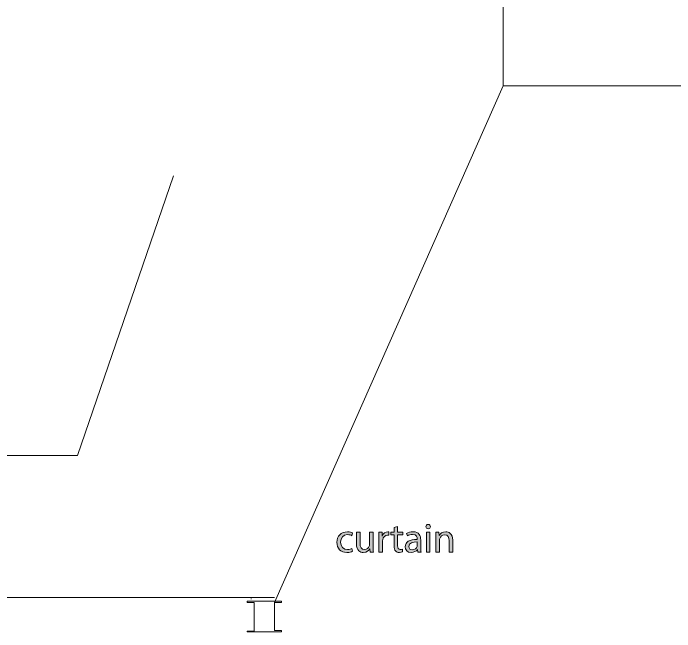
# Model space of a CAD drawing. Header units: centimetres. Extents: x -16.81 to -14.54, y 1.61 to 2.77.
# Drawn here: x -16.3835 to -16.1405, y 1.9488 to 2.176 of the extents above; entities that cross this region are included whole.
import ezdxf

# ---------------------------------------------------------------- set-up
doc = ezdxf.new("R2010")
doc.units = ezdxf.units.CM
doc.header["$MEASUREMENT"] = 0
doc.linetypes.add('AI-Linetype-1', pattern=[0.352778, 0.176389, -0.176389])
doc.linetypes.add('AI-Linetype-2', pattern=[0.352778, 0.176389, -0.176389])
doc.layers.get('0').update_dxf_attribs({"lineweight": 0})
doc.layers.add('EXP COTA', color=7, linetype='Continuous', lineweight=0)

# ---------------------------------------------------------------- blocks, each defined once
blk = doc.blocks.new('Block_13')
at = {"true_color": 0x000000, "transparency": 33554687}
h = blk.add_hatch(color=18, dxfattribs=at)
h.dxf.hatch_style = 2
edge = h.paths.add_edge_path()
edge.add_spline(control_points=[(-16.2423, 1.98744), (-16.2423, 1.98744), (-16.2423, 1.98534), (-16.2423, 1.98534), (-16.2423, 1.98534), (-16.2404, 1.98534), (-16.2404, 1.98534), (-16.2404, 1.98534), (-16.2404, 1.98431), (-16.2404, 1.98431), (-16.2404, 1.98431), (-16.2423, 1.98431), (-16.2423, 1.98431), (-16.2423, 1.98431), (-16.2423, 1.98038), (-16.2423, 1.98038), (-16.2423, 1.97948), (-16.24206, 1.97897), (-16.24132, 1.97897), (-16.24096, 1.97897), (-16.24071, 1.979), (-16.24054, 1.97907), (-16.24054, 1.97907), (-16.24047, 1.97807), (-16.24047, 1.97807), (-16.24073, 1.97797), (-16.24114, 1.9779), (-16.24166, 1.9779), (-16.24228, 1.9779), (-16.24278, 1.97807), (-16.24309, 1.97845), (-16.24347, 1.97883), (-16.24361, 1.97948), (-16.24361, 1.98034), (-16.24361, 1.98034), (-16.24361, 1.98431), (-16.24361, 1.98431), (-16.24361, 1.98431), (-16.24473, 1.98431), (-16.24473, 1.98431), (-16.24473, 1.98431), (-16.24473, 1.98534), (-16.24473, 1.98534), (-16.24473, 1.98534), (-16.24361, 1.98534), (-16.24361, 1.98534), (-16.24361, 1.98534), (-16.24361, 1.98706), (-16.24361, 1.98706), (-16.24361, 1.98706), (-16.2423, 1.98744), (-16.2423, 1.98744)], knot_values=[0, 0, 0, 0, 1, 1, 1, 2, 2, 2, 3, 3, 3, 4, 4, 4, 5, 5, 5, 6, 6, 6, 7, 7, 7, 8, 8, 8, 9, 9, 9, 10, 10, 10, 11, 11, 11, 12, 12, 12, 13, 13, 13, 14, 14, 14, 15, 15, 15, 16, 16, 16, 17, 17, 17, 17], degree=3, periodic=0)
h = blk.add_hatch(color=18, dxfattribs=at)
h.dxf.hatch_style = 2
edge = h.paths.add_edge_path()
edge.add_spline(control_points=[(-16.23174, 1.97804), (-16.23174, 1.97804), (-16.23174, 1.98534), (-16.23174, 1.98534), (-16.23174, 1.98534), (-16.23041, 1.98534), (-16.23041, 1.98534), (-16.23041, 1.98534), (-16.23041, 1.97804), (-16.23041, 1.97804), (-16.23041, 1.97804), (-16.23174, 1.97804), (-16.23174, 1.97804)], knot_values=[0, 0, 0, 0, 1, 1, 1, 2, 2, 2, 3, 3, 3, 4, 4, 4, 4], degree=3, periodic=0)
edge = h.paths.add_edge_path()
edge.add_spline(control_points=[(-16.23026, 1.98737), (-16.23024, 1.98692), (-16.23059, 1.98658), (-16.2311, 1.98658), (-16.23158, 1.98658), (-16.23191, 1.98692), (-16.23191, 1.98737), (-16.23191, 1.98785), (-16.23157, 1.9882), (-16.23109, 1.9882), (-16.23059, 1.9882), (-16.23026, 1.98785), (-16.23026, 1.98737)], knot_values=[0, 0, 0, 0, 1, 1, 1, 2, 2, 2, 3, 3, 3, 4, 4, 4, 4], degree=3, periodic=0)
h = blk.add_hatch(color=18, dxfattribs=at)
h.dxf.hatch_style = 2
edge = h.paths.add_edge_path()
edge.add_spline(control_points=[(-16.25887, 1.97831), (-16.25921, 1.97814), (-16.25999, 1.9779), (-16.26097, 1.9779), (-16.26318, 1.9779), (-16.26461, 1.97938), (-16.26461, 1.98162), (-16.26461, 1.98386), (-16.26307, 1.98548), (-16.26068, 1.98548), (-16.2599, 1.98548), (-16.25921, 1.98527), (-16.25884, 1.9851), (-16.25884, 1.9851), (-16.25915, 1.98406), (-16.25915, 1.98406), (-16.25946, 1.98427), (-16.25995, 1.98444), (-16.26068, 1.98444), (-16.26235, 1.98444), (-16.26326, 1.9832), (-16.26326, 1.98165), (-16.26326, 1.97997), (-16.26218, 1.97893), (-16.26073, 1.97893), (-16.25997, 1.97893), (-16.25947, 1.97914), (-16.25909, 1.97931), (-16.25909, 1.97931), (-16.25887, 1.97831), (-16.25887, 1.97831)], knot_values=[0, 0, 0, 0, 1, 1, 1, 2, 2, 2, 3, 3, 3, 4, 4, 4, 5, 5, 5, 6, 6, 6, 7, 7, 7, 8, 8, 8, 9, 9, 9, 10, 10, 10, 10], degree=3, periodic=0)
h = blk.add_hatch(color=18, dxfattribs=at)
h.dxf.hatch_style = 2
edge = h.paths.add_edge_path()
edge.add_spline(control_points=[(-16.25127, 1.98003), (-16.25127, 1.97928), (-16.25126, 1.97862), (-16.2512, 1.97804), (-16.2512, 1.97804), (-16.25239, 1.97804), (-16.25239, 1.97804), (-16.25239, 1.97804), (-16.25246, 1.97924), (-16.25246, 1.97924), (-16.25246, 1.97924), (-16.2525, 1.97924), (-16.2525, 1.97924), (-16.25284, 1.97866), (-16.2536, 1.97786), (-16.25491, 1.97786), (-16.25604, 1.97786), (-16.25742, 1.97852), (-16.25742, 1.98107), (-16.25742, 1.98107), (-16.25742, 1.98534), (-16.25742, 1.98534), (-16.25742, 1.98534), (-16.2561, 1.98534), (-16.2561, 1.98534), (-16.2561, 1.98534), (-16.2561, 1.98127), (-16.2561, 1.98127), (-16.2561, 1.9799), (-16.25567, 1.97897), (-16.25446, 1.97897), (-16.25358, 1.97897), (-16.25296, 1.97959), (-16.25272, 1.98017), (-16.25263, 1.98038), (-16.2526, 1.98062), (-16.2526, 1.98086), (-16.2526, 1.98086), (-16.2526, 1.98534), (-16.2526, 1.98534), (-16.2526, 1.98534), (-16.25127, 1.98534), (-16.25127, 1.98534), (-16.25127, 1.98534), (-16.25127, 1.98003), (-16.25127, 1.98003)], knot_values=[0, 0, 0, 0, 1, 1, 1, 2, 2, 2, 3, 3, 3, 4, 4, 4, 5, 5, 5, 6, 6, 6, 7, 7, 7, 8, 8, 8, 9, 9, 9, 10, 10, 10, 11, 11, 11, 12, 12, 12, 13, 13, 13, 14, 14, 14, 15, 15, 15, 15], degree=3, periodic=0)
h = blk.add_hatch(color=18, dxfattribs=at)
h.dxf.hatch_style = 2
edge = h.paths.add_edge_path()
edge.add_spline(control_points=[(-16.24914, 1.98307), (-16.24914, 1.98393), (-16.24915, 1.98465), (-16.24921, 1.98534), (-16.24921, 1.98534), (-16.24803, 1.98534), (-16.24803, 1.98534), (-16.24803, 1.98534), (-16.248, 1.98389), (-16.248, 1.98389), (-16.248, 1.98389), (-16.24793, 1.98389), (-16.24793, 1.98389), (-16.2476, 1.98489), (-16.24681, 1.98551), (-16.24592, 1.98551), (-16.24576, 1.98551), (-16.24566, 1.98548), (-16.24554, 1.98544), (-16.24554, 1.98544), (-16.24554, 1.9842), (-16.24554, 1.9842), (-16.24568, 1.98424), (-16.24581, 1.98424), (-16.24599, 1.98424), (-16.24692, 1.98424), (-16.24759, 1.98355), (-16.24778, 1.98255), (-16.24779, 1.98238), (-16.24783, 1.98214), (-16.24783, 1.98193), (-16.24783, 1.98193), (-16.24783, 1.97804), (-16.24783, 1.97804), (-16.24783, 1.97804), (-16.24914, 1.97804), (-16.24914, 1.97804), (-16.24914, 1.97804), (-16.24914, 1.98307), (-16.24914, 1.98307)], knot_values=[0, 0, 0, 0, 1, 1, 1, 2, 2, 2, 3, 3, 3, 4, 4, 4, 5, 5, 5, 6, 6, 6, 7, 7, 7, 8, 8, 8, 9, 9, 9, 10, 10, 10, 11, 11, 11, 12, 12, 12, 13, 13, 13, 13], degree=3, periodic=0)
h = blk.add_hatch(color=18, dxfattribs=at)
h.dxf.hatch_style = 2
edge = h.paths.add_edge_path()
edge.add_spline(control_points=[(-16.2351, 1.98176), (-16.23655, 1.98179), (-16.23818, 1.98155), (-16.23818, 1.9801), (-16.23818, 1.97924), (-16.23761, 1.97886), (-16.23694, 1.97886), (-16.23599, 1.97886), (-16.23539, 1.97945), (-16.23517, 1.98007), (-16.23513, 1.98021), (-16.2351, 1.98034), (-16.2351, 1.98048), (-16.2351, 1.98048), (-16.2351, 1.98176), (-16.2351, 1.98176)], knot_values=[0, 0, 0, 0, 1, 1, 1, 2, 2, 2, 3, 3, 3, 4, 4, 4, 5, 5, 5, 5], degree=3, periodic=0)
edge = h.paths.add_edge_path()
edge.add_spline(control_points=[(-16.23491, 1.97804), (-16.23491, 1.97804), (-16.23501, 1.97897), (-16.23501, 1.97897), (-16.23501, 1.97897), (-16.23505, 1.97897), (-16.23505, 1.97897), (-16.23546, 1.97838), (-16.23624, 1.97786), (-16.23729, 1.97786), (-16.23877, 1.97786), (-16.23951, 1.9789), (-16.23951, 1.97997), (-16.23951, 1.98172), (-16.23794, 1.98269), (-16.23513, 1.98269), (-16.23513, 1.98269), (-16.23513, 1.98282), (-16.23513, 1.98282), (-16.23513, 1.98344), (-16.23529, 1.98451), (-16.23679, 1.98451), (-16.23746, 1.98451), (-16.23816, 1.98431), (-16.23868, 1.98396), (-16.23868, 1.98396), (-16.23899, 1.98486), (-16.23899, 1.98486), (-16.23839, 1.98524), (-16.23751, 1.98551), (-16.2366, 1.98551), (-16.23436, 1.98551), (-16.23382, 1.98396), (-16.23382, 1.98251), (-16.23382, 1.98251), (-16.23382, 1.97979), (-16.23382, 1.97979), (-16.23382, 1.97914), (-16.23379, 1.97852), (-16.2337, 1.97804), (-16.2337, 1.97804), (-16.23491, 1.97804), (-16.23491, 1.97804)], knot_values=[0, 0, 0, 0, 1, 1, 1, 2, 2, 2, 3, 3, 3, 4, 4, 4, 5, 5, 5, 6, 6, 6, 7, 7, 7, 8, 8, 8, 9, 9, 9, 10, 10, 10, 11, 11, 11, 12, 12, 12, 13, 13, 13, 14, 14, 14, 14], degree=3, periodic=0)
h = blk.add_hatch(color=18, dxfattribs=at)
h.dxf.hatch_style = 2
edge = h.paths.add_edge_path()
edge.add_spline(control_points=[(-16.22824, 1.98334), (-16.22824, 1.9841), (-16.22826, 1.98472), (-16.22831, 1.98534), (-16.22831, 1.98534), (-16.22712, 1.98534), (-16.22712, 1.98534), (-16.22712, 1.98534), (-16.22705, 1.98413), (-16.22705, 1.98413), (-16.22705, 1.98413), (-16.22702, 1.98413), (-16.22702, 1.98413), (-16.22666, 1.98482), (-16.22581, 1.98551), (-16.22461, 1.98551), (-16.22361, 1.98551), (-16.22204, 1.98489), (-16.22204, 1.98238), (-16.22204, 1.98238), (-16.22204, 1.97804), (-16.22204, 1.97804), (-16.22204, 1.97804), (-16.22337, 1.97804), (-16.22337, 1.97804), (-16.22337, 1.97804), (-16.22337, 1.98224), (-16.22337, 1.98224), (-16.22337, 1.98341), (-16.2238, 1.98441), (-16.22506, 1.98441), (-16.22592, 1.98441), (-16.22661, 1.98379), (-16.22683, 1.98303), (-16.22688, 1.98286), (-16.22692, 1.98265), (-16.22692, 1.98241), (-16.22692, 1.98241), (-16.22692, 1.97804), (-16.22692, 1.97804), (-16.22692, 1.97804), (-16.22824, 1.97804), (-16.22824, 1.97804), (-16.22824, 1.97804), (-16.22824, 1.98334), (-16.22824, 1.98334)], knot_values=[0, 0, 0, 0, 1, 1, 1, 2, 2, 2, 3, 3, 3, 4, 4, 4, 5, 5, 5, 6, 6, 6, 7, 7, 7, 8, 8, 8, 9, 9, 9, 10, 10, 10, 11, 11, 11, 12, 12, 12, 13, 13, 13, 14, 14, 14, 15, 15, 15, 15], degree=3, periodic=0)
for points, knots in [([(-16.2423, 1.98744), (-16.2423, 1.98744), (-16.2423, 1.98534), (-16.2423, 1.98534), (-16.2423, 1.98534), (-16.2404, 1.98534), (-16.2404, 1.98534), (-16.2404, 1.98534), (-16.2404, 1.98431), (-16.2404, 1.98431), (-16.2404, 1.98431), (-16.2423, 1.98431), (-16.2423, 1.98431), (-16.2423, 1.98431), (-16.2423, 1.98038), (-16.2423, 1.98038), (-16.2423, 1.97948), (-16.24206, 1.97897), (-16.24132, 1.97897), (-16.24096, 1.97897), (-16.24071, 1.979), (-16.24054, 1.97907), (-16.24054, 1.97907), (-16.24047, 1.97807), (-16.24047, 1.97807), (-16.24073, 1.97797), (-16.24114, 1.9779), (-16.24166, 1.9779), (-16.24228, 1.9779), (-16.24278, 1.97807), (-16.24309, 1.97845), (-16.24347, 1.97883), (-16.24361, 1.97948), (-16.24361, 1.98034), (-16.24361, 1.98034), (-16.24361, 1.98431), (-16.24361, 1.98431), (-16.24361, 1.98431), (-16.24473, 1.98431), (-16.24473, 1.98431), (-16.24473, 1.98431), (-16.24473, 1.98534), (-16.24473, 1.98534), (-16.24473, 1.98534), (-16.24361, 1.98534), (-16.24361, 1.98534), (-16.24361, 1.98534), (-16.24361, 1.98706), (-16.24361, 1.98706), (-16.24361, 1.98706), (-16.2423, 1.98744), (-16.2423, 1.98744)], [0, 0, 0, 0, 1, 1, 1, 2, 2, 2, 3, 3, 3, 4, 4, 4, 5, 5, 5, 6, 6, 6, 7, 7, 7, 8, 8, 8, 9, 9, 9, 10, 10, 10, 11, 11, 11, 12, 12, 12, 13, 13, 13, 14, 14, 14, 15, 15, 15, 16, 16, 16, 17, 17, 17, 17]), ([(-16.23026, 1.98737), (-16.23024, 1.98692), (-16.23059, 1.98658), (-16.2311, 1.98658), (-16.23158, 1.98658), (-16.23191, 1.98692), (-16.23191, 1.98737), (-16.23191, 1.98785), (-16.23157, 1.9882), (-16.23109, 1.9882), (-16.23059, 1.9882), (-16.23026, 1.98785), (-16.23026, 1.98737)], [0, 0, 0, 0, 1, 1, 1, 2, 2, 2, 3, 3, 3, 4, 4, 4, 4]), ([(-16.25887, 1.97831), (-16.25921, 1.97814), (-16.25999, 1.9779), (-16.26097, 1.9779), (-16.26318, 1.9779), (-16.26461, 1.97938), (-16.26461, 1.98162), (-16.26461, 1.98386), (-16.26307, 1.98548), (-16.26068, 1.98548), (-16.2599, 1.98548), (-16.25921, 1.98527), (-16.25884, 1.9851), (-16.25884, 1.9851), (-16.25915, 1.98406), (-16.25915, 1.98406), (-16.25946, 1.98427), (-16.25995, 1.98444), (-16.26068, 1.98444), (-16.26235, 1.98444), (-16.26326, 1.9832), (-16.26326, 1.98165), (-16.26326, 1.97997), (-16.26218, 1.97893), (-16.26073, 1.97893), (-16.25997, 1.97893), (-16.25947, 1.97914), (-16.25909, 1.97931), (-16.25909, 1.97931), (-16.25887, 1.97831), (-16.25887, 1.97831)], [0, 0, 0, 0, 1, 1, 1, 2, 2, 2, 3, 3, 3, 4, 4, 4, 5, 5, 5, 6, 6, 6, 7, 7, 7, 8, 8, 8, 9, 9, 9, 10, 10, 10, 10]), ([(-16.25127, 1.98003), (-16.25127, 1.97928), (-16.25126, 1.97862), (-16.2512, 1.97804), (-16.2512, 1.97804), (-16.25239, 1.97804), (-16.25239, 1.97804), (-16.25239, 1.97804), (-16.25246, 1.97924), (-16.25246, 1.97924), (-16.25246, 1.97924), (-16.2525, 1.97924), (-16.2525, 1.97924), (-16.25284, 1.97866), (-16.2536, 1.97786), (-16.25491, 1.97786), (-16.25604, 1.97786), (-16.25742, 1.97852), (-16.25742, 1.98107), (-16.25742, 1.98107), (-16.25742, 1.98534), (-16.25742, 1.98534), (-16.25742, 1.98534), (-16.2561, 1.98534), (-16.2561, 1.98534), (-16.2561, 1.98534), (-16.2561, 1.98127), (-16.2561, 1.98127), (-16.2561, 1.9799), (-16.25567, 1.97897), (-16.25446, 1.97897), (-16.25358, 1.97897), (-16.25296, 1.97959), (-16.25272, 1.98017), (-16.25263, 1.98038), (-16.2526, 1.98062), (-16.2526, 1.98086), (-16.2526, 1.98086), (-16.2526, 1.98534), (-16.2526, 1.98534), (-16.2526, 1.98534), (-16.25127, 1.98534), (-16.25127, 1.98534), (-16.25127, 1.98534), (-16.25127, 1.98003), (-16.25127, 1.98003)], [0, 0, 0, 0, 1, 1, 1, 2, 2, 2, 3, 3, 3, 4, 4, 4, 5, 5, 5, 6, 6, 6, 7, 7, 7, 8, 8, 8, 9, 9, 9, 10, 10, 10, 11, 11, 11, 12, 12, 12, 13, 13, 13, 14, 14, 14, 15, 15, 15, 15]), ([(-16.24914, 1.98307), (-16.24914, 1.98393), (-16.24915, 1.98465), (-16.24921, 1.98534), (-16.24921, 1.98534), (-16.24803, 1.98534), (-16.24803, 1.98534), (-16.24803, 1.98534), (-16.248, 1.98389), (-16.248, 1.98389), (-16.248, 1.98389), (-16.24793, 1.98389), (-16.24793, 1.98389), (-16.2476, 1.98489), (-16.24681, 1.98551), (-16.24592, 1.98551), (-16.24576, 1.98551), (-16.24566, 1.98548), (-16.24554, 1.98544), (-16.24554, 1.98544), (-16.24554, 1.9842), (-16.24554, 1.9842), (-16.24568, 1.98424), (-16.24581, 1.98424), (-16.24599, 1.98424), (-16.24692, 1.98424), (-16.24759, 1.98355), (-16.24778, 1.98255), (-16.24779, 1.98238), (-16.24783, 1.98214), (-16.24783, 1.98193), (-16.24783, 1.98193), (-16.24783, 1.97804), (-16.24783, 1.97804), (-16.24783, 1.97804), (-16.24914, 1.97804), (-16.24914, 1.97804), (-16.24914, 1.97804), (-16.24914, 1.98307), (-16.24914, 1.98307)], [0, 0, 0, 0, 1, 1, 1, 2, 2, 2, 3, 3, 3, 4, 4, 4, 5, 5, 5, 6, 6, 6, 7, 7, 7, 8, 8, 8, 9, 9, 9, 10, 10, 10, 11, 11, 11, 12, 12, 12, 13, 13, 13, 13]), ([(-16.23491, 1.97804), (-16.23491, 1.97804), (-16.23501, 1.97897), (-16.23501, 1.97897), (-16.23501, 1.97897), (-16.23505, 1.97897), (-16.23505, 1.97897), (-16.23546, 1.97838), (-16.23624, 1.97786), (-16.23729, 1.97786), (-16.23877, 1.97786), (-16.23951, 1.9789), (-16.23951, 1.97997), (-16.23951, 1.98172), (-16.23794, 1.98269), (-16.23513, 1.98269), (-16.23513, 1.98269), (-16.23513, 1.98282), (-16.23513, 1.98282), (-16.23513, 1.98344), (-16.23529, 1.98451), (-16.23679, 1.98451), (-16.23746, 1.98451), (-16.23816, 1.98431), (-16.23868, 1.98396), (-16.23868, 1.98396), (-16.23899, 1.98486), (-16.23899, 1.98486), (-16.23839, 1.98524), (-16.23751, 1.98551), (-16.2366, 1.98551), (-16.23436, 1.98551), (-16.23382, 1.98396), (-16.23382, 1.98251), (-16.23382, 1.98251), (-16.23382, 1.97979), (-16.23382, 1.97979), (-16.23382, 1.97914), (-16.23379, 1.97852), (-16.2337, 1.97804), (-16.2337, 1.97804), (-16.23491, 1.97804), (-16.23491, 1.97804)], [0, 0, 0, 0, 1, 1, 1, 2, 2, 2, 3, 3, 3, 4, 4, 4, 5, 5, 5, 6, 6, 6, 7, 7, 7, 8, 8, 8, 9, 9, 9, 10, 10, 10, 11, 11, 11, 12, 12, 12, 13, 13, 13, 14, 14, 14, 14]), ([(-16.23174, 1.97804), (-16.23174, 1.97804), (-16.23174, 1.98534), (-16.23174, 1.98534), (-16.23174, 1.98534), (-16.23041, 1.98534), (-16.23041, 1.98534), (-16.23041, 1.98534), (-16.23041, 1.97804), (-16.23041, 1.97804), (-16.23041, 1.97804), (-16.23174, 1.97804), (-16.23174, 1.97804)], [0, 0, 0, 0, 1, 1, 1, 2, 2, 2, 3, 3, 3, 4, 4, 4, 4]), ([(-16.22824, 1.98334), (-16.22824, 1.9841), (-16.22826, 1.98472), (-16.22831, 1.98534), (-16.22831, 1.98534), (-16.22712, 1.98534), (-16.22712, 1.98534), (-16.22712, 1.98534), (-16.22705, 1.98413), (-16.22705, 1.98413), (-16.22705, 1.98413), (-16.22702, 1.98413), (-16.22702, 1.98413), (-16.22666, 1.98482), (-16.22581, 1.98551), (-16.22461, 1.98551), (-16.22361, 1.98551), (-16.22204, 1.98489), (-16.22204, 1.98238), (-16.22204, 1.98238), (-16.22204, 1.97804), (-16.22204, 1.97804), (-16.22204, 1.97804), (-16.22337, 1.97804), (-16.22337, 1.97804), (-16.22337, 1.97804), (-16.22337, 1.98224), (-16.22337, 1.98224), (-16.22337, 1.98341), (-16.2238, 1.98441), (-16.22506, 1.98441), (-16.22592, 1.98441), (-16.22661, 1.98379), (-16.22683, 1.98303), (-16.22688, 1.98286), (-16.22692, 1.98265), (-16.22692, 1.98241), (-16.22692, 1.98241), (-16.22692, 1.97804), (-16.22692, 1.97804), (-16.22692, 1.97804), (-16.22824, 1.97804), (-16.22824, 1.97804), (-16.22824, 1.97804), (-16.22824, 1.98334), (-16.22824, 1.98334)], [0, 0, 0, 0, 1, 1, 1, 2, 2, 2, 3, 3, 3, 4, 4, 4, 5, 5, 5, 6, 6, 6, 7, 7, 7, 8, 8, 8, 9, 9, 9, 10, 10, 10, 11, 11, 11, 12, 12, 12, 13, 13, 13, 14, 14, 14, 15, 15, 15, 15]), ([(-16.2351, 1.98176), (-16.23655, 1.98179), (-16.23818, 1.98155), (-16.23818, 1.9801), (-16.23818, 1.97924), (-16.23761, 1.97886), (-16.23694, 1.97886), (-16.23599, 1.97886), (-16.23539, 1.97945), (-16.23517, 1.98007), (-16.23513, 1.98021), (-16.2351, 1.98034), (-16.2351, 1.98048), (-16.2351, 1.98048), (-16.2351, 1.98176), (-16.2351, 1.98176)], [0, 0, 0, 0, 1, 1, 1, 2, 2, 2, 3, 3, 3, 4, 4, 4, 5, 5, 5, 5])]:
    blk.add_open_spline(points, degree=3, knots=knots)
blk = doc.blocks.new('Block_12')
blk.add_blockref('Block_13', (0, 0))

msp = doc.modelspace()

# ---------------------------------------------------------------- linework, layer by layer
at = {"color": 18, "lineweight": 0, "true_color": 0x000000}
for p, q in [((-16.29614, 1.96097), (-16.29614, 1.96081)), ((-16.29614, 1.96081), (-16.29614, 1.96075)), ((-16.28489, 1.96002), (-16.29756, 1.96002)), ((-16.29756, 1.96002), (-16.29756, 1.95957)), ((-16.29756, 1.95957), (-16.29492, 1.95957)), ((-16.29492, 1.95957), (-16.29492, 1.94897)), ((-16.28753, 1.95957), (-16.28489, 1.95957)), ((-16.28753, 1.94921), (-16.28753, 1.95957)), ((-16.28489, 1.95957), (-16.28489, 1.96002)), ((-16.29756, 1.94897), (-16.29756, 1.94876)), ((-16.29492, 1.94897), (-16.29756, 1.94897)), ((-16.29756, 1.94876), (-16.28489, 1.94876)), ((-16.28489, 1.94921), (-16.28753, 1.94921)), ((-16.28489, 1.94876), (-16.28489, 1.94921))]:
    msp.add_line(p, q, dxfattribs=at)
at = {"layer": 'EXP COTA', "color": 2, "lineweight": 0, "true_color": 0xffff00}
msp.add_line((-16.28753, 1.95957), (-16.20354, 2.14929), dxfattribs=at)
at = {"layer": 'EXP COTA', "color": 253, "linetype": 'AI-Linetype-2', "lineweight": 0, "true_color": 0xadadad}
msp.add_line((-16.35987, 2.01356), (-16.32461, 2.11623), dxfattribs=at)
at = {"layer": 'EXP COTA', "color": 253, "linetype": 'AI-Linetype-1', "lineweight": 0, "true_color": 0xadadad}
msp.add_line((-16.52387, 2.0135), (-16.35987, 2.0135), dxfattribs=at)
at = {"layer": 'EXP COTA', "color": 3, "lineweight": 0, "true_color": 0x00ff00}
msp.add_line((-16.63307, 1.96134), (-16.28753, 1.96134), dxfattribs=at)
at = {"layer": 'EXP COTA', "color": 4, "lineweight": 0, "true_color": 0x00ffff}
msp.add_lwpolyline([(-16.20354, 2.18398), (-15.91443, 2.18398), (-15.91443, 2.14929), (-16.20354, 2.14929)], close=True, dxfattribs=at)

# ---------------------------------------------------------------- block references
msp.add_blockref('Block_12', (0, 0))

doc.saveas('drawing.dxf')
